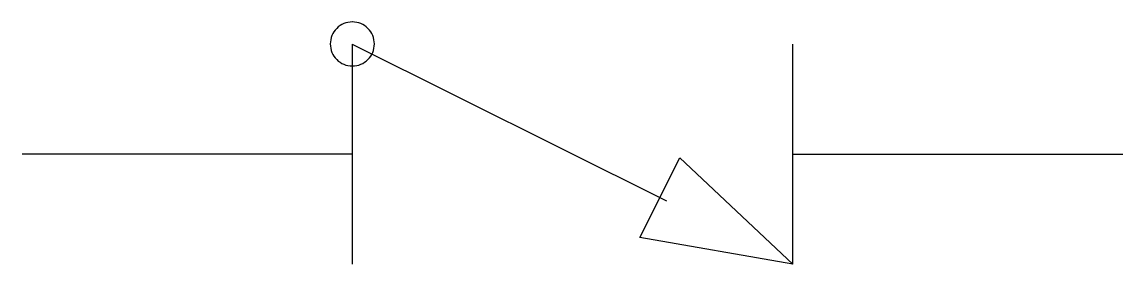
# Model space of a CAD drawing. Extents: x 2.8 to 16, y -4 to -1.1.
import ezdxf

# ---------------------------------------------------------------- set-up
doc = ezdxf.new("R2010")
doc.units = 0
doc.layers.add('DEFAULT_255_2_778', color=255, linetype='CONTINUOUS')

msp = doc.modelspace()

# ---------------------------------------------------------------- linework, layer by layer
at = {"layer": 'DEFAULT_255_2_778'}
for p, q in [((6.482, -1.323), (6.482, -1.323)), ((6.747, -1.323), (6.747, -3.969)), ((6.747, -1.323), (10.521, -3.21)), ((12.039, -3.969), (12.039, -1.323)), ((6.747, -2.646), (2.778, -2.646)), ((12.039, -2.646), (16.007, -2.646)), ((10.202, -3.649), (10.681, -2.691)), ((10.681, -2.691), (12.039, -3.969)), ((12.039, -3.969), (10.202, -3.649))]:
    msp.add_line(p, q, dxfattribs=at)
for centre, start, end in [((6.746, -1.322), 89.871, 180.129), ((6.748, -1.322), 359.871, 90.129), ((6.746, -1.323), 179.871, 270.129), ((6.748, -1.323), 269.871, 0.129)]:
    msp.add_arc(centre, 0.264, start, end, dxfattribs=at)

doc.saveas('drawing.dxf')
